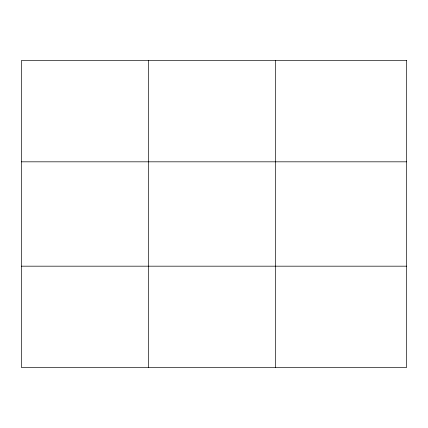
<?xml version="1.0" encoding="UTF-8"?>
<svg xmlns="http://www.w3.org/2000/svg" width="428" height="428" viewBox="0 0 428 428"><rect width="100%" height="100%" fill="white"/><g stroke="black" fill="none" stroke-linecap="round" stroke-linejoin="round"><path stroke-width="0.64" d="M148.516 367.47L148.516 60.53M275.632 367.47L275.632 60.53M21.4 161.821L406.6 161.821M21.4 266.179L406.6 266.179M406.6 60.53L406.6 367.47L21.4 367.47L21.4 60.53L406.6 60.53"/></g></svg>
